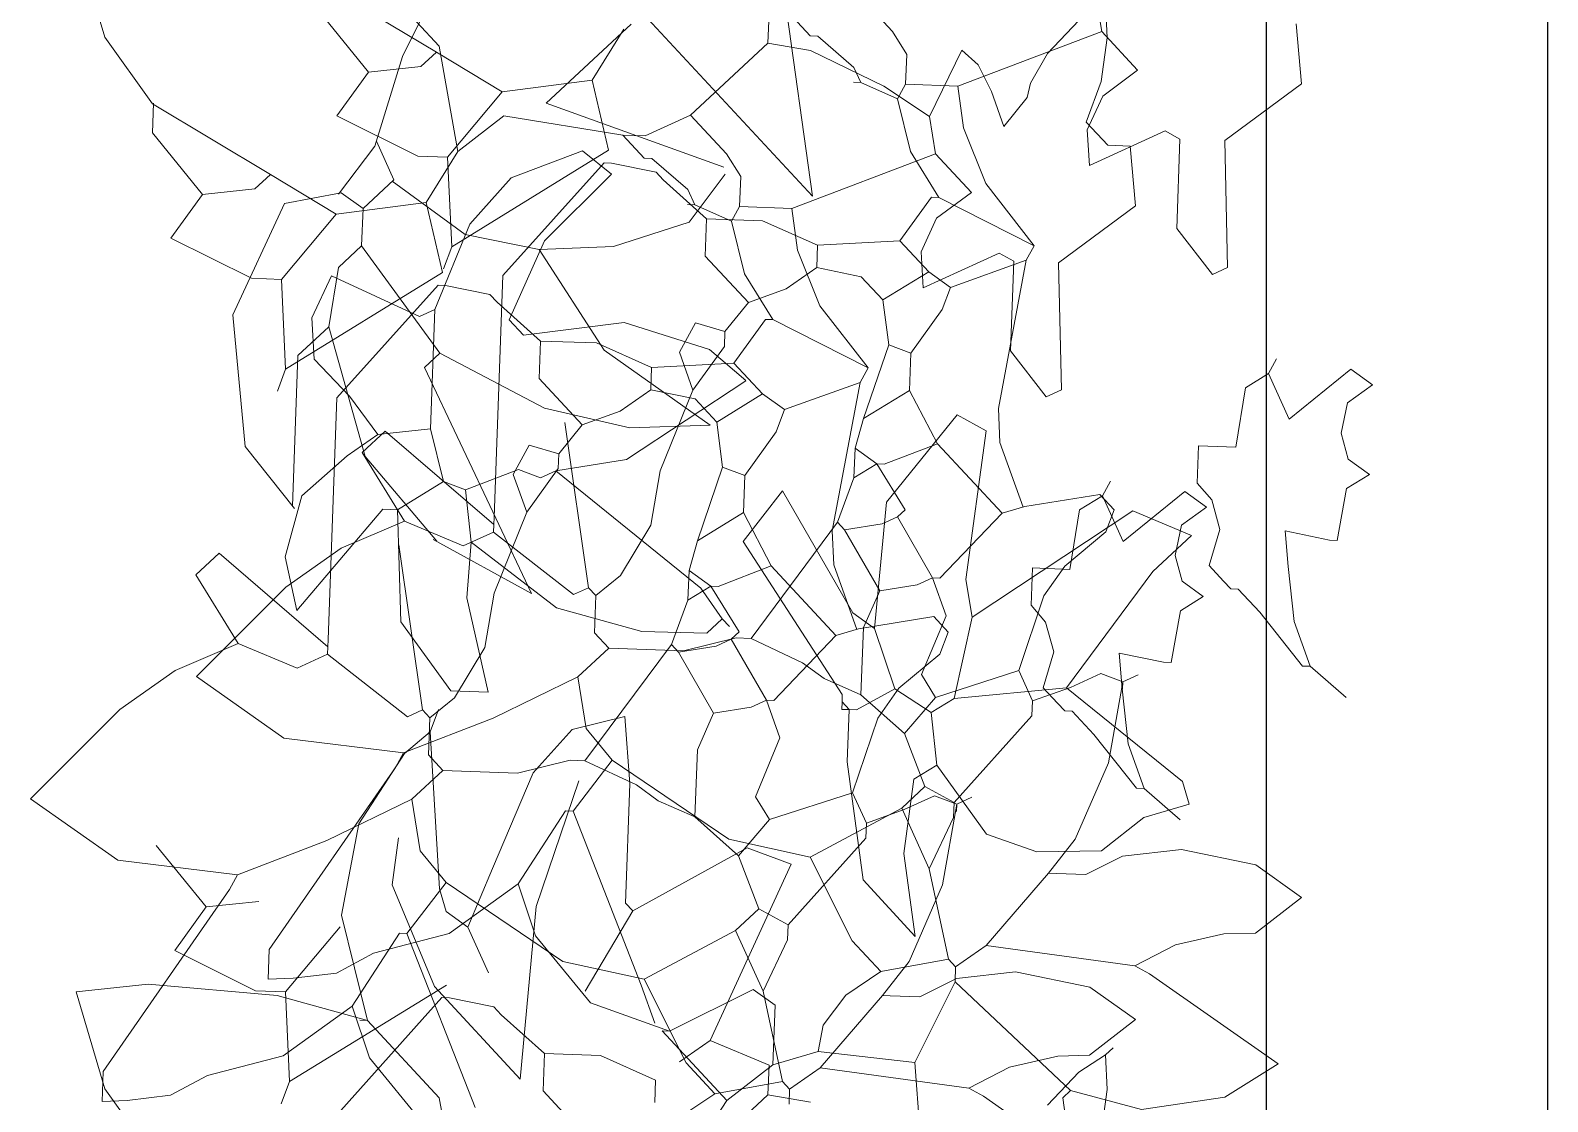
# Model space of a CAD drawing. Header units: millimetres. Extents: x 2667 to 2848, y -1 to 1765.
# Drawn here: x 2814.462 to 2815.001, y 1721.789 to 1722.17 of the extents above; entities that cross this region are included whole.
import ezdxf

# ---------------------------------------------------------------- set-up
doc = ezdxf.new("R2010")
doc.units = ezdxf.units.MM
doc.layers.add('PROIEZIONI', color=145, linetype='Continuous')
doc.layers.add('VERDE_giardino', color=74, linetype='Continuous', lineweight=9)

msp = doc.modelspace()

# ---------------------------------------------------------------- linework, layer by layer
at = {"layer": 'PROIEZIONI'}
for p, q in [((2814.90139, 1736.7425), (2814.90139, 1719.00637)), ((2815.00139, 1736.7425), (2815.00139, 1719.00637))]:
    msp.add_line(p, q, dxfattribs=at)
at = {"layer": 'VERDE_giardino'}
for p, q in [((2814.48862, 1722.16755), (2814.47839, 1722.20204)), ((2814.58196, 1722.19177), (2814.60749, 1722.16431)), ((2814.74014, 1722.111), (2814.72933, 1722.18873)), ((2814.60646, 1722.16218), (2814.56464, 1722.18723)), ((2814.75583, 1722.18327), (2814.76861, 1722.16954)), ((2814.84074, 1722.18284), (2814.84291, 1722.16949)), ((2814.58232, 1722.1551), (2814.56454, 1722.17698)), ((2814.67849, 1722.17732), (2814.74014, 1722.111)), ((2814.84479, 1722.16724), (2814.84423, 1722.17957)), ((2814.60144, 1722.17481), (2814.59442, 1722.1606)), ((2814.64543, 1722.14402), (2814.67565, 1722.17211)), ((2814.72468, 1722.17596), (2814.7243, 1722.16536)), ((2814.73169, 1722.17619), (2814.73935, 1722.16795)), ((2814.83481, 1722.17346), (2814.82365, 1722.16168)), ((2814.91201, 1722.17228), (2814.91388, 1722.15098)), ((2814.50563, 1722.14378), (2814.48862, 1722.16755)), ((2814.6731, 1722.17037), (2814.66183, 1722.1522)), ((2814.73935, 1722.16795), (2814.74201, 1722.16785)), ((2814.74201, 1722.16785), (2814.75487, 1722.15677)), ((2814.76861, 1722.16954), (2814.77362, 1722.1614)), ((2814.79178, 1722.15012), (2814.84291, 1722.16949)), ((2814.8427, 1722.15172), (2814.84479, 1722.16724)), ((2814.84291, 1722.16949), (2814.85568, 1722.15575)), ((2814.60097, 1722.15707), (2814.60646, 1722.16218)), ((2814.60646, 1722.16218), (2814.62983, 1722.14806)), ((2814.60749, 1722.16431), (2814.61409, 1722.12691)), ((2814.69682, 1722.13982), (2814.7243, 1722.16536)), ((2814.73944, 1722.1628), (2814.7243, 1722.16536)), ((2814.76553, 1722.15015), (2814.73944, 1722.1628)), ((2814.77362, 1722.1614), (2814.77323, 1722.15079)), ((2814.78173, 1722.13938), (2814.7932, 1722.16285)), ((2814.799, 1722.1577), (2814.7932, 1722.16285)), ((2814.82365, 1722.16168), (2814.81765, 1722.15117)), ((2814.58232, 1722.1551), (2814.60097, 1722.15707)), ((2814.59442, 1722.1606), (2814.58458, 1722.12878)), ((2814.75487, 1722.15677), (2814.75733, 1722.15137)), ((2814.80376, 1722.14827), (2814.799, 1722.1577)), ((2814.85568, 1722.15575), (2814.84326, 1722.14661)), ((2814.58232, 1722.1551), (2814.57113, 1722.13958)), ((2814.62983, 1722.14806), (2814.66183, 1722.1522)), ((2814.66183, 1722.1522), (2814.66765, 1722.1273)), ((2814.75468, 1722.15147), (2814.75733, 1722.15137)), ((2814.75733, 1722.15137), (2814.77038, 1722.1456)), ((2814.78173, 1722.13938), (2814.76553, 1722.15015)), ((2814.77038, 1722.1456), (2814.77323, 1722.15079)), ((2814.77323, 1722.15079), (2814.79178, 1722.15012)), ((2814.79382, 1722.13525), (2814.79178, 1722.15012)), ((2814.81765, 1722.15117), (2814.81647, 1722.14608)), ((2814.83738, 1722.13736), (2814.8427, 1722.15172)), ((2814.91388, 1722.15098), (2814.88661, 1722.13074)), ((2814.61041, 1722.12488), (2814.62983, 1722.14806)), ((2814.77038, 1722.1456), (2814.77501, 1722.12685)), ((2814.80813, 1722.13576), (2814.80376, 1722.14827)), ((2814.81647, 1722.14608), (2814.80813, 1722.13576)), ((2814.84326, 1722.14661), (2814.83771, 1722.13463)), ((2814.50553, 1722.13353), (2814.50591, 1722.14412)), ((2814.54745, 1722.11873), (2814.50563, 1722.14378)), ((2814.57113, 1722.13958), (2814.59981, 1722.12527)), ((2814.61409, 1722.12691), (2814.63047, 1722.13958)), ((2814.67268, 1722.13274), (2814.63047, 1722.13958)), ((2814.70859, 1722.12136), (2814.64543, 1722.14402)), ((2814.68063, 1722.13245), (2814.69682, 1722.13982)), ((2814.69682, 1722.13982), (2814.70959, 1722.12609)), ((2814.78173, 1722.13938), (2814.78389, 1722.12603)), ((2814.80178, 1722.11547), (2814.79382, 1722.13525)), ((2814.84505, 1722.12911), (2814.83738, 1722.13736)), ((2814.83771, 1722.13463), (2814.83852, 1722.12188)), ((2814.83852, 1722.12188), (2814.8655, 1722.13417)), ((2814.8655, 1722.13417), (2814.87071, 1722.13132)), ((2814.52331, 1722.11164), (2814.50553, 1722.13353)), ((2814.58458, 1722.12878), (2814.5717, 1722.11171)), ((2814.58512, 1722.13052), (2814.59136, 1722.1168)), ((2814.67268, 1722.13274), (2814.68034, 1722.1245)), ((2814.67268, 1722.13274), (2814.68063, 1722.13245)), ((2814.853, 1722.12883), (2814.84505, 1722.12911)), ((2814.853, 1722.12883), (2814.85487, 1722.10752)), ((2814.87071, 1722.13132), (2814.86955, 1722.09952)), ((2814.88661, 1722.13074), (2814.88762, 1722.0856)), ((2814.59981, 1722.12527), (2814.61041, 1722.12488)), ((2814.61409, 1722.12691), (2814.60282, 1722.10875)), ((2814.61041, 1722.12488), (2814.6119, 1722.09298)), ((2814.6119, 1722.09298), (2814.66765, 1722.1273)), ((2814.65837, 1722.12715), (2814.63298, 1722.11755)), ((2814.66868, 1722.11881), (2814.65837, 1722.12715)), ((2814.68034, 1722.1245), (2814.683, 1722.1244)), ((2814.683, 1722.1244), (2814.69586, 1722.11332)), ((2814.70959, 1722.12609), (2814.71461, 1722.11795)), ((2814.73277, 1722.10666), (2814.78389, 1722.12603)), ((2814.77501, 1722.12685), (2814.78503, 1722.11056)), ((2814.78389, 1722.12603), (2814.79667, 1722.1123)), ((2814.54195, 1722.11362), (2814.54745, 1722.11873)), ((2814.54745, 1722.11873), (2814.57082, 1722.1046)), ((2814.66606, 1722.12285), (2814.6301, 1722.08277)), ((2814.64493, 1722.09518), (2814.66868, 1722.11881)), ((2814.66872, 1722.12276), (2814.66606, 1722.12285)), ((2814.66872, 1722.12276), (2814.68452, 1722.11953)), ((2814.68452, 1722.11953), (2814.68707, 1722.11679)), ((2814.69625, 1722.10181), (2814.70909, 1722.11884)), ((2814.71461, 1722.11795), (2814.71422, 1722.10734)), ((2814.52331, 1722.11164), (2814.54195, 1722.11362)), ((2814.59136, 1722.1168), (2814.58038, 1722.10658)), ((2814.61663, 1722.09739), (2814.59077, 1722.11637)), ((2814.63298, 1722.11755), (2814.61833, 1722.10103)), ((2814.68707, 1722.11679), (2814.70249, 1722.10295)), ((2814.69586, 1722.11332), (2814.69832, 1722.10792)), ((2814.79667, 1722.1123), (2814.78424, 1722.10316)), ((2814.81891, 1722.0934), (2814.80178, 1722.11547)), ((2814.52331, 1722.11164), (2814.51212, 1722.09613)), ((2814.55244, 1722.10845), (2814.53411, 1722.06883)), ((2814.55244, 1722.10845), (2814.57262, 1722.11217)), ((2814.57082, 1722.1046), (2814.60282, 1722.10875)), ((2814.57262, 1722.11217), (2814.58038, 1722.10658)), ((2814.60282, 1722.10875), (2814.60864, 1722.08385)), ((2814.69566, 1722.10802), (2814.69832, 1722.10792)), ((2814.69832, 1722.10792), (2814.71137, 1722.10214)), ((2814.71137, 1722.10214), (2814.71422, 1722.10734)), ((2814.71422, 1722.10734), (2814.73277, 1722.10666)), ((2814.7712, 1722.09514), (2814.78238, 1722.11065)), ((2814.78238, 1722.11065), (2814.78503, 1722.11056)), ((2814.78503, 1722.11056), (2814.81891, 1722.0934)), ((2814.85487, 1722.10752), (2814.8276, 1722.08729)), ((2814.55139, 1722.08143), (2814.57082, 1722.1046)), ((2814.5799, 1722.09334), (2814.58038, 1722.10658)), ((2814.66945, 1722.09306), (2814.69625, 1722.10181)), ((2814.70249, 1722.10295), (2814.70201, 1722.0897)), ((2814.70249, 1722.10295), (2814.7224, 1722.10227)), ((2814.71137, 1722.10214), (2814.716, 1722.08339)), ((2814.7224, 1722.10227), (2814.74195, 1722.09355)), ((2814.73481, 1722.0918), (2814.73277, 1722.10666)), ((2814.78424, 1722.10316), (2814.7787, 1722.09117)), ((2814.51212, 1722.09613), (2814.5408, 1722.08181)), ((2814.61833, 1722.10103), (2814.60588, 1722.07067)), ((2814.64293, 1722.09208), (2814.61663, 1722.09739)), ((2814.86955, 1722.09952), (2814.88222, 1722.08313)), ((2814.57166, 1722.08568), (2814.5799, 1722.09334)), ((2814.5799, 1722.09334), (2814.6077, 1722.05517)), ((2814.6119, 1722.09298), (2814.60896, 1722.08513)), ((2814.63229, 1722.06706), (2814.64493, 1722.09518)), ((2814.64293, 1722.09208), (2814.66945, 1722.09306)), ((2814.66607, 1722.05624), (2814.64293, 1722.09208)), ((2814.74277, 1722.07201), (2814.73481, 1722.0918)), ((2814.74166, 1722.0856), (2814.74195, 1722.09355)), ((2814.74195, 1722.09355), (2814.7712, 1722.09514)), ((2814.7712, 1722.09514), (2814.78142, 1722.08416)), ((2814.7787, 1722.09117), (2814.77951, 1722.07843)), ((2814.77951, 1722.07843), (2814.80649, 1722.09071)), ((2814.80649, 1722.09071), (2814.8117, 1722.08787)), ((2814.81606, 1722.0882), (2814.81891, 1722.0934)), ((2814.56824, 1722.06457), (2814.57166, 1722.08568)), ((2814.70201, 1722.0897), (2814.71733, 1722.07322)), ((2814.73078, 1722.07804), (2814.74166, 1722.0856)), ((2814.74166, 1722.0856), (2814.75747, 1722.08238)), ((2814.78917, 1722.07856), (2814.81606, 1722.0882)), ((2814.81606, 1722.0882), (2814.80618, 1722.03549)), ((2814.8117, 1722.08787), (2814.81054, 1722.05606)), ((2814.8276, 1722.08729), (2814.8286, 1722.04214)), ((2814.88222, 1722.08313), (2814.88762, 1722.0856)), ((2814.5408, 1722.08181), (2814.55139, 1722.08143)), ((2814.55139, 1722.08143), (2814.55289, 1722.04953)), ((2814.55289, 1722.04953), (2814.60864, 1722.08385)), ((2814.56917, 1722.08263), (2814.56223, 1722.06773)), ((2814.56917, 1722.08263), (2814.60049, 1722.06822)), ((2814.6301, 1722.08277), (2814.62697, 1721.9969)), ((2814.716, 1722.08339), (2814.72602, 1722.0671)), ((2814.75747, 1722.08238), (2814.76513, 1722.07414)), ((2814.76513, 1722.07414), (2814.78142, 1722.08416)), ((2814.78142, 1722.08416), (2814.78917, 1722.07856)), ((2814.60705, 1722.0794), (2814.57109, 1722.03931)), ((2814.6097, 1722.0793), (2814.60705, 1722.0794)), ((2814.6097, 1722.0793), (2814.62551, 1722.07608)), ((2814.62551, 1722.07608), (2814.62806, 1722.07333)), ((2814.71733, 1722.07322), (2814.73078, 1722.07804)), ((2814.78624, 1722.07071), (2814.78917, 1722.07856)), ((2814.60049, 1722.06822), (2814.60588, 1722.07067)), ((2814.60434, 1722.02827), (2814.60588, 1722.07067)), ((2814.62806, 1722.07333), (2814.64348, 1722.0595)), ((2814.70899, 1722.06291), (2814.71733, 1722.07322)), ((2814.7599, 1722.04995), (2814.74277, 1722.07201)), ((2814.76513, 1722.07414), (2814.7672, 1722.05814)), ((2814.77505, 1722.05519), (2814.78624, 1722.07071)), ((2814.53411, 1722.06883), (2814.53852, 1722.022)), ((2814.55724, 1722.05436), (2814.56824, 1722.06457)), ((2814.56223, 1722.06773), (2814.56297, 1722.05308)), ((2814.58117, 1722.0185), (2814.56824, 1722.06457)), ((2814.63229, 1722.06706), (2814.6374, 1722.06156)), ((2814.67324, 1722.06612), (2814.6374, 1722.06156)), ((2814.70356, 1722.0565), (2814.67324, 1722.06612)), ((2814.6928, 1722.05554), (2814.69849, 1722.06594)), ((2814.69849, 1722.06594), (2814.70899, 1722.06291)), ((2814.71219, 1722.05168), (2814.72337, 1722.0672)), ((2814.72337, 1722.0672), (2814.72602, 1722.0671)), ((2814.72602, 1722.0671), (2814.7599, 1722.04995)), ((2814.64348, 1722.0595), (2814.643, 1722.04624)), ((2814.64348, 1722.0595), (2814.66339, 1722.05882)), ((2814.66339, 1722.05882), (2814.68294, 1722.0501)), ((2814.7088, 1722.05761), (2814.70899, 1722.06291)), ((2814.55529, 1722.00084), (2814.55724, 1722.05436)), ((2814.56297, 1722.05308), (2814.57558, 1722.03993)), ((2814.6077, 1722.05517), (2814.6022, 1722.05006)), ((2814.6077, 1722.05517), (2814.64494, 1722.03562)), ((2814.7038, 1722.02959), (2814.66607, 1722.05624)), ((2814.69762, 1722.04209), (2814.6928, 1722.05554)), ((2814.69762, 1722.04209), (2814.7088, 1722.05761)), ((2814.71642, 1722.04542), (2814.70356, 1722.0565)), ((2814.75828, 1722.03192), (2814.7672, 1722.05814)), ((2814.7672, 1722.05814), (2814.77505, 1722.05519)), ((2814.77457, 1722.04195), (2814.77505, 1722.05519)), ((2814.81054, 1722.05606), (2814.82321, 1722.03968)), ((2814.90501, 1722.05312), (2814.90217, 1722.04791)), ((2814.55289, 1722.04953), (2814.54995, 1722.04167)), ((2814.6022, 1722.05006), (2814.64031, 1721.96977)), ((2814.68265, 1722.04215), (2814.68294, 1722.0501)), ((2814.68294, 1722.0501), (2814.71219, 1722.05168)), ((2814.71219, 1722.05168), (2814.72241, 1722.0407)), ((2814.75705, 1722.04475), (2814.7599, 1722.04995)), ((2814.89402, 1722.0429), (2814.90217, 1722.04791)), ((2814.90217, 1722.04791), (2814.90954, 1722.03172)), ((2814.90954, 1722.03172), (2814.93142, 1722.0495)), ((2814.93142, 1722.0495), (2814.93917, 1722.04391)), ((2814.643, 1722.04624), (2814.65832, 1722.02976)), ((2814.67176, 1722.03458), (2814.68265, 1722.04215)), ((2814.67401, 1722.01735), (2814.71642, 1722.04541)), ((2814.68265, 1722.04215), (2814.69846, 1722.03892)), ((2814.73016, 1722.03511), (2814.75705, 1722.04475)), ((2814.75705, 1722.04475), (2814.74717, 1721.99203)), ((2814.8906, 1722.0218), (2814.89402, 1722.0429)), ((2814.93027, 1722.03752), (2814.93917, 1722.04391)), ((2814.57109, 1722.03931), (2814.56796, 1721.95344)), ((2814.57558, 1722.03993), (2814.58569, 1722.0263)), ((2814.68595, 1722.01333), (2814.69762, 1722.04209)), ((2814.69846, 1722.03892), (2814.70612, 1722.03068)), ((2814.70612, 1722.03068), (2814.72241, 1722.0407)), ((2814.72241, 1722.0407), (2814.73016, 1722.03511)), ((2814.75828, 1722.03192), (2814.77457, 1722.04195)), ((2814.77457, 1722.04195), (2814.7845, 1722.023)), ((2814.82321, 1722.03968), (2814.8286, 1722.04214)), ((2814.92798, 1722.02672), (2814.93027, 1722.03752)), ((2814.64494, 1722.03562), (2814.67525, 1722.02868)), ((2814.65832, 1722.02976), (2814.67176, 1722.03458)), ((2814.72723, 1722.02725), (2814.73016, 1722.03511)), ((2814.75525, 1722.02142), (2814.75828, 1722.03192)), ((2814.76647, 1722.00227), (2814.79148, 1722.03321)), ((2814.79148, 1722.03321), (2814.80189, 1722.02753)), ((2814.80618, 1722.03549), (2814.80675, 1722.02343)), ((2814.58569, 1722.0263), (2814.5748, 1722.01874)), ((2814.58004, 1722.01984), (2814.58828, 1722.0275)), ((2814.58569, 1722.0263), (2814.60434, 1722.02827)), ((2814.58828, 1722.0275), (2814.62688, 1721.99425)), ((2814.60434, 1722.02827), (2814.60897, 1722.00953)), ((2814.64998, 1722.01946), (2814.65832, 1722.02976)), ((2814.66056, 1721.97179), (2814.65208, 1722.03049)), ((2814.67525, 1722.02868), (2814.7038, 1722.02959)), ((2814.70612, 1722.03068), (2814.70819, 1722.01468)), ((2814.71604, 1722.01174), (2814.72723, 1722.02725)), ((2814.80189, 1722.02753), (2814.79466, 1721.97471)), ((2814.93049, 1722.01756), (2814.92798, 1722.02672)), ((2814.53852, 1722.022), (2814.55605, 1721.99997)), ((2814.63379, 1722.01208), (2814.63948, 1722.02249)), ((2814.63948, 1722.02249), (2814.64998, 1722.01946)), ((2814.75486, 1722.01082), (2814.75525, 1722.02142)), ((2814.75525, 1722.02142), (2814.763, 1722.01583)), ((2814.76565, 1722.01573), (2814.7845, 1722.023)), ((2814.7845, 1722.023), (2814.80748, 1721.99828)), ((2814.80675, 1722.02343), (2814.81494, 1722.00047)), ((2814.87686, 1722.00903), (2814.87735, 1722.02228)), ((2814.87735, 1722.02228), (2814.8906, 1722.0218)), ((2814.5748, 1722.01874), (2814.55865, 1722.00449)), ((2814.59508, 1721.99541), (2814.58004, 1722.01984)), ((2814.60656, 1721.9884), (2814.58117, 1722.0185)), ((2814.64891, 1722.01338), (2814.67401, 1722.01735)), ((2814.64979, 1722.01415), (2814.64998, 1722.01946)), ((2814.75486, 1722.01082), (2814.763, 1722.01583)), ((2814.763, 1722.01583), (2814.77302, 1721.99954)), ((2814.763, 1722.01583), (2814.76565, 1722.01573)), ((2814.93802, 1722.01211), (2814.93049, 1722.01756)), ((2814.61682, 1722.00658), (2814.63566, 1722.01386)), ((2814.63861, 1721.99864), (2814.63379, 1722.01208)), ((2814.63566, 1722.01386), (2814.64351, 1722.01092)), ((2814.63861, 1721.99864), (2814.64979, 1722.01415)), ((2814.64351, 1722.01092), (2814.64891, 1722.01338)), ((2814.64891, 1722.01338), (2814.70047, 1721.97169)), ((2814.68595, 1722.01333), (2814.68271, 1721.99404)), ((2814.69927, 1721.98847), (2814.70819, 1722.01468)), ((2814.70819, 1722.01468), (2814.71604, 1722.01174)), ((2814.71556, 1721.99849), (2814.71604, 1722.01174)), ((2814.74898, 1721.99511), (2814.75486, 1722.01082)), ((2814.92987, 1722.0071), (2814.93802, 1722.01211)), ((2814.55865, 1722.00449), (2814.55275, 1721.98277)), ((2814.59268, 1721.9995), (2814.60897, 1722.00953)), ((2814.60897, 1722.00953), (2814.61682, 1722.00658)), ((2814.61682, 1722.00658), (2814.61879, 1721.98794)), ((2814.71554, 1721.98821), (2814.72946, 1722.00628)), ((2814.72946, 1722.00628), (2814.75443, 1721.96291)), ((2814.81553, 1722.00065), (2814.84222, 1722.00498)), ((2814.83501, 1721.99944), (2814.84315, 1722.00446)), ((2814.84222, 1722.00498), (2814.84733, 1721.99949)), ((2814.846, 1722.00966), (2814.84315, 1722.00446)), ((2814.84315, 1722.00446), (2814.85053, 1721.98826)), ((2814.85053, 1721.98826), (2814.87241, 1722.00604)), ((2814.87241, 1722.00604), (2814.88016, 1722.00046)), ((2814.882, 1722.00301), (2814.87686, 1722.00903)), ((2814.92655, 1721.98864), (2814.92987, 1722.0071)), ((2814.55688, 1721.96366), (2814.58737, 1721.9997)), ((2814.58737, 1721.9997), (2814.59268, 1721.9995)), ((2814.59268, 1721.9995), (2814.59388, 1721.95965)), ((2814.76218, 1721.95732), (2814.76647, 1722.00227)), ((2814.77302, 1721.99954), (2814.77028, 1721.99699)), ((2814.79683, 1721.96136), (2814.85393, 1721.99909)), ((2814.80748, 1721.99828), (2814.81553, 1722.00065)), ((2814.83159, 1721.97834), (2814.83501, 1721.99944)), ((2814.84733, 1721.99949), (2814.84439, 1721.99164)), ((2814.85393, 1721.99909), (2814.87484, 1721.99036)), ((2814.87126, 1721.99406), (2814.88016, 1722.00046)), ((2814.88494, 1721.99247), (2814.882, 1722.00301)), ((2814.57262, 1721.98587), (2814.59508, 1721.99541)), ((2814.59508, 1721.99541), (2814.61599, 1721.98669)), ((2814.62678, 1721.9916), (2814.62688, 1721.99425)), ((2814.62688, 1721.99425), (2814.62697, 1721.9969)), ((2814.62694, 1721.96988), (2814.63861, 1721.99864)), ((2814.68271, 1721.99404), (2814.67185, 1721.97616)), ((2814.69927, 1721.98847), (2814.71556, 1721.99849)), ((2814.71556, 1721.99849), (2814.72549, 1721.97955)), ((2814.71829, 1721.95377), (2814.74898, 1721.99511)), ((2814.74898, 1721.99511), (2814.75154, 1721.99236)), ((2814.75154, 1721.99236), (2814.76488, 1721.99453)), ((2814.76488, 1721.99453), (2814.77028, 1721.99699)), ((2814.77028, 1721.99699), (2814.78276, 1721.9753)), ((2814.78541, 1721.9752), (2814.80748, 1721.99828)), ((2814.86897, 1721.98326), (2814.87126, 1721.99406)), ((2814.60529, 1721.98892), (2814.64031, 1721.96977)), ((2814.61599, 1721.98669), (2814.62678, 1721.9916)), ((2814.62678, 1721.9916), (2814.65516, 1721.96934)), ((2814.69624, 1721.97796), (2814.69927, 1721.98847)), ((2814.74717, 1721.99203), (2814.74774, 1721.97998)), ((2814.75154, 1721.99236), (2814.76401, 1721.97068)), ((2814.84439, 1721.99164), (2814.82985, 1721.97952)), ((2814.86111, 1721.9776), (2814.87484, 1721.99036)), ((2814.88111, 1721.97968), (2814.88494, 1721.99247)), ((2814.90809, 1721.99197), (2814.92389, 1721.98874)), ((2814.90915, 1721.97935), (2814.90809, 1721.99197)), ((2814.92389, 1721.98874), (2814.92655, 1721.98864)), ((2814.52103, 1721.97639), (2814.52927, 1721.98405)), ((2814.52927, 1721.98405), (2814.56787, 1721.9508)), ((2814.55297, 1721.97196), (2814.57262, 1721.98587)), ((2814.60154, 1721.92834), (2814.59307, 1721.98703)), ((2814.61879, 1721.98794), (2814.61733, 1721.96823)), ((2814.61879, 1721.98794), (2814.64911, 1721.96464)), ((2814.71554, 1721.98821), (2814.75071, 1721.93386)), ((2814.87148, 1721.97411), (2814.86897, 1721.98326)), ((2814.55275, 1721.98277), (2814.55688, 1721.96366)), ((2814.69585, 1721.96737), (2814.69624, 1721.97796)), ((2814.69624, 1721.97796), (2814.70399, 1721.97237)), ((2814.70664, 1721.97227), (2814.72549, 1721.97955)), ((2814.72549, 1721.97955), (2814.74847, 1721.95483)), ((2814.74774, 1721.97998), (2814.75593, 1721.95701)), ((2814.81785, 1721.96557), (2814.81834, 1721.97883)), ((2814.81834, 1721.97883), (2814.83159, 1721.97834)), ((2814.82985, 1721.97952), (2814.82234, 1721.96892)), ((2814.83041, 1721.93625), (2814.86111, 1721.9776)), ((2814.88622, 1721.97419), (2814.88111, 1721.97968)), ((2814.91129, 1721.95978), (2814.90915, 1721.97935)), ((2814.53606, 1721.95196), (2814.52103, 1721.97639)), ((2814.67185, 1721.97616), (2814.66311, 1721.96905)), ((2814.69585, 1721.96737), (2814.70399, 1721.97237)), ((2814.70399, 1721.97237), (2814.71401, 1721.95608)), ((2814.70399, 1721.97237), (2814.70664, 1721.97227)), ((2814.76401, 1721.97068), (2814.77736, 1721.97285)), ((2814.77736, 1721.97285), (2814.78276, 1721.9753)), ((2814.78276, 1721.9753), (2814.78757, 1721.96186)), ((2814.78276, 1721.9753), (2814.78541, 1721.9752)), ((2814.79466, 1721.97471), (2814.79683, 1721.96136)), ((2814.879, 1721.96865), (2814.87148, 1721.97411)), ((2814.88622, 1721.97419), (2814.88877, 1721.97144)), ((2814.52117, 1721.94022), (2814.55297, 1721.97196)), ((2814.61733, 1721.96823), (2814.62481, 1721.93464)), ((2814.62694, 1721.96988), (2814.6237, 1721.95059)), ((2814.65516, 1721.96934), (2814.66056, 1721.97179)), ((2814.66056, 1721.97179), (2814.66311, 1721.96905)), ((2814.66311, 1721.96905), (2814.66263, 1721.95579)), ((2814.68997, 1721.95166), (2814.69585, 1721.96737)), ((2814.70047, 1721.97169), (2814.70803, 1721.9608)), ((2814.75823, 1721.95762), (2814.76401, 1721.97068)), ((2814.82234, 1721.96892), (2814.8134, 1721.94234)), ((2814.87086, 1721.96364), (2814.879, 1721.96865)), ((2814.88877, 1721.97144), (2814.89141, 1721.97134)), ((2814.89141, 1721.97134), (2814.89908, 1721.9631)), ((2814.64911, 1721.96464), (2814.67944, 1721.95622)), ((2814.75443, 1721.96291), (2814.76218, 1721.95732)), ((2814.75652, 1721.95719), (2814.78321, 1721.96152)), ((2814.78757, 1721.96186), (2814.77885, 1721.94095)), ((2814.78321, 1721.96152), (2814.78832, 1721.95604)), ((2814.79046, 1721.93241), (2814.79683, 1721.96136)), ((2814.82298, 1721.95955), (2814.81785, 1721.96557)), ((2814.86754, 1721.94519), (2814.87086, 1721.96364)), ((2814.89908, 1721.9631), (2814.9143, 1721.94397)), ((2814.59388, 1721.95965), (2814.61156, 1721.93512)), ((2814.67944, 1721.95622), (2814.70254, 1721.95569)), ((2814.70254, 1721.95569), (2814.70803, 1721.9608)), ((2814.70803, 1721.9608), (2814.71059, 1721.95806)), ((2814.71401, 1721.95608), (2814.71127, 1721.95353)), ((2814.74847, 1721.95483), (2814.75652, 1721.95719)), ((2814.75736, 1721.93377), (2814.75823, 1721.95762)), ((2814.76218, 1721.95732), (2814.76936, 1721.93583)), ((2814.78832, 1721.95604), (2814.78538, 1721.94818)), ((2814.82593, 1721.94902), (2814.82298, 1721.95955)), ((2814.91696, 1721.94388), (2814.91129, 1721.95978)), ((2814.51361, 1721.94241), (2814.53606, 1721.95196)), ((2814.53606, 1721.95196), (2814.55698, 1721.94323)), ((2814.56777, 1721.94815), (2814.56787, 1721.9508)), ((2814.56787, 1721.9508), (2814.56796, 1721.95344)), ((2814.6237, 1721.95059), (2814.61284, 1721.93271)), ((2814.65927, 1721.91031), (2814.68997, 1721.95166)), ((2814.66263, 1721.95579), (2814.66773, 1721.95031)), ((2814.68997, 1721.95166), (2814.69253, 1721.94891)), ((2814.69253, 1721.94891), (2814.70587, 1721.95108)), ((2814.69424, 1721.94934), (2814.71298, 1721.95396)), ((2814.70587, 1721.95108), (2814.71127, 1721.95353)), ((2814.71127, 1721.95353), (2814.72375, 1721.93185)), ((2814.71298, 1721.95396), (2814.71829, 1721.95377)), ((2814.71829, 1721.95377), (2814.73655, 1721.94514)), ((2814.7264, 1721.93175), (2814.74847, 1721.95483)), ((2814.55698, 1721.94323), (2814.56777, 1721.94815)), ((2814.56777, 1721.94815), (2814.59615, 1721.92588)), ((2814.65675, 1721.94009), (2814.66773, 1721.95031)), ((2814.66773, 1721.95031), (2814.69424, 1721.94934)), ((2814.69253, 1721.94891), (2814.705, 1721.92723)), ((2814.73655, 1721.94514), (2814.7443, 1721.93955)), ((2814.78538, 1721.94818), (2814.77084, 1721.93607)), ((2814.82209, 1721.93622), (2814.82593, 1721.94902)), ((2814.84908, 1721.94851), (2814.86488, 1721.94528)), ((2814.85014, 1721.9359), (2814.84908, 1721.94851)), ((2814.86488, 1721.94528), (2814.86754, 1721.94519)), ((2814.49396, 1721.92851), (2814.51361, 1721.94241)), ((2814.55229, 1721.91837), (2814.52117, 1721.94022)), ((2814.65675, 1721.94009), (2814.62659, 1721.92541)), ((2814.65965, 1721.92177), (2814.65675, 1721.94009)), ((2814.77885, 1721.94095), (2814.78386, 1721.9328)), ((2814.78386, 1721.9328), (2814.8134, 1721.94234)), ((2814.8134, 1721.94234), (2814.81831, 1721.93155)), ((2814.83176, 1721.93637), (2814.84255, 1721.94128)), ((2814.84255, 1721.94128), (2814.85041, 1721.93834)), ((2814.85041, 1721.93834), (2814.85581, 1721.94079)), ((2814.9143, 1721.94397), (2814.91696, 1721.94388)), ((2814.91696, 1721.94388), (2814.92982, 1721.9328)), ((2814.61156, 1721.93512), (2814.62481, 1721.93464)), ((2814.7443, 1721.93955), (2814.75736, 1721.93377)), ((2814.75582, 1721.92836), (2814.76936, 1721.93583)), ((2814.77084, 1721.93607), (2814.76333, 1721.92546)), ((2814.76936, 1721.93583), (2814.78232, 1721.92739)), ((2814.79046, 1721.93241), (2814.83041, 1721.93625)), ((2814.81831, 1721.93155), (2814.83176, 1721.93637)), ((2814.8272, 1721.93073), (2814.82209, 1721.93622)), ((2814.83041, 1721.93625), (2814.87166, 1721.90291)), ((2814.84535, 1721.9096), (2814.85041, 1721.93834)), ((2814.85228, 1721.91633), (2814.85014, 1721.9359)), ((2814.85031, 1721.93569), (2814.85041, 1721.93834)), ((2814.61284, 1721.93271), (2814.6041, 1721.92559)), ((2814.705, 1721.92723), (2814.71835, 1721.92939)), ((2814.71835, 1721.92939), (2814.72375, 1721.93185)), ((2814.72375, 1721.93185), (2814.72856, 1721.91841)), ((2814.72375, 1721.93185), (2814.7264, 1721.93175)), ((2814.75051, 1721.92855), (2814.75061, 1721.9312)), ((2814.75061, 1721.9312), (2814.75071, 1721.93386)), ((2814.75061, 1721.9312), (2814.75317, 1721.92846)), ((2814.75736, 1721.93377), (2814.77278, 1721.91994)), ((2814.77278, 1721.91994), (2814.78386, 1721.9328)), ((2814.78232, 1721.92739), (2814.79046, 1721.93241)), ((2814.81812, 1721.92624), (2814.81831, 1721.93155)), ((2814.8272, 1721.93073), (2814.82976, 1721.92798)), ((2814.46216, 1721.89676), (2814.49396, 1721.92851)), ((2814.62659, 1721.92541), (2814.59473, 1721.91316)), ((2814.59615, 1721.92588), (2814.60154, 1721.92834)), ((2814.60154, 1721.92834), (2814.6041, 1721.92559)), ((2814.6041, 1721.92559), (2814.60362, 1721.91234)), ((2814.60427, 1721.92061), (2814.60721, 1721.92846)), ((2814.67347, 1721.92605), (2814.65472, 1721.92143)), ((2814.67525, 1721.9021), (2814.67347, 1721.92605)), ((2814.69922, 1721.91417), (2814.705, 1721.92723)), ((2814.75051, 1721.92855), (2814.75317, 1721.92846)), ((2814.75317, 1721.92846), (2814.75249, 1721.90991)), ((2814.75317, 1721.92846), (2814.75582, 1721.92836)), ((2814.76333, 1721.92546), (2814.75439, 1721.89888)), ((2814.78232, 1721.92739), (2814.7843, 1721.90875)), ((2814.79046, 1721.89541), (2814.81812, 1721.92624)), ((2814.82976, 1721.92798), (2814.8324, 1721.92789)), ((2814.8324, 1721.92789), (2814.84006, 1721.91965)), ((2814.59473, 1721.91316), (2814.55229, 1721.91837)), ((2814.5951, 1721.91291), (2814.60427, 1721.92061)), ((2814.60427, 1721.92061), (2814.60755, 1721.86476)), ((2814.6409, 1721.90601), (2814.65472, 1721.92143)), ((2814.66894, 1721.91046), (2814.65965, 1721.92177)), ((2814.72856, 1721.91841), (2814.71984, 1721.89749)), ((2814.77278, 1721.91994), (2814.78006, 1721.9011)), ((2814.84006, 1721.91965), (2814.85529, 1721.90052)), ((2814.57887, 1721.88791), (2814.5951, 1721.91291)), ((2814.59189, 1721.90795), (2814.59473, 1721.91316)), ((2814.69835, 1721.89031), (2814.69922, 1721.91417)), ((2814.85794, 1721.90042), (2814.85228, 1721.91633)), ((2814.54708, 1721.84325), (2814.59189, 1721.90795)), ((2814.60362, 1721.91234), (2814.60872, 1721.90685)), ((2814.63523, 1721.90589), (2814.65397, 1721.9105)), ((2814.65397, 1721.9105), (2814.65927, 1721.91031)), ((2814.65501, 1721.89238), (2814.66894, 1721.91046)), ((2814.65927, 1721.91031), (2814.67753, 1721.90168)), ((2814.66894, 1721.91046), (2814.71038, 1721.8824)), ((2814.75815, 1721.86797), (2814.75249, 1721.90991)), ((2814.77615, 1721.90374), (2814.7843, 1721.90875)), ((2814.7843, 1721.90875), (2814.80198, 1721.88422)), ((2814.83343, 1721.88238), (2814.84535, 1721.9096)), ((2814.59774, 1721.89663), (2814.60872, 1721.90685)), ((2814.60872, 1721.90685), (2814.63523, 1721.90589)), ((2814.62639, 1721.87204), (2814.6409, 1721.90601)), ((2814.6571, 1721.90321), (2814.64189, 1721.85842)), ((2814.6737, 1721.8597), (2814.67525, 1721.9021)), ((2814.77253, 1721.87733), (2814.77615, 1721.90374)), ((2814.87166, 1721.90291), (2814.87402, 1721.89486)), ((2814.49328, 1721.87491), (2814.46216, 1721.89676)), ((2814.59774, 1721.89663), (2814.56758, 1721.88195)), ((2814.60064, 1721.87831), (2814.59774, 1721.89663)), ((2814.67753, 1721.90168), (2814.68529, 1721.8961)), ((2814.71984, 1721.89749), (2814.72485, 1721.88935)), ((2814.72485, 1721.88935), (2814.75439, 1721.89888)), ((2814.75439, 1721.89888), (2814.7593, 1721.88809)), ((2814.77182, 1721.89344), (2814.78006, 1721.9011)), ((2814.77275, 1721.89291), (2814.78354, 1721.89782)), ((2814.78006, 1721.9011), (2814.79046, 1721.89541)), ((2814.78354, 1721.89782), (2814.79139, 1721.89488)), ((2814.79139, 1721.89488), (2814.79679, 1721.89734)), ((2814.85529, 1721.90052), (2814.85794, 1721.90042)), ((2814.85794, 1721.90042), (2814.8708, 1721.88934)), ((2814.6355, 1721.86656), (2814.65236, 1721.89248)), ((2814.65236, 1721.89248), (2814.65501, 1721.89238)), ((2814.65501, 1721.89238), (2814.67929, 1721.83047)), ((2814.68529, 1721.8961), (2814.69835, 1721.89031)), ((2814.73934, 1721.87605), (2814.77182, 1721.89344)), ((2814.7593, 1721.88809), (2814.77275, 1721.89291)), ((2814.77182, 1721.89344), (2814.78164, 1721.87185)), ((2814.78634, 1721.86614), (2814.79139, 1721.89488)), ((2814.79027, 1721.89011), (2814.79046, 1721.89541)), ((2814.7913, 1721.89224), (2814.79139, 1721.89488)), ((2814.85792, 1721.89014), (2814.87402, 1721.89486)), ((2814.5727, 1721.85542), (2814.57887, 1721.88791)), ((2814.69835, 1721.89031), (2814.71377, 1721.87648)), ((2814.71377, 1721.87648), (2814.72485, 1721.88935)), ((2814.75911, 1721.88279), (2814.7593, 1721.88809)), ((2814.78164, 1721.87185), (2814.79027, 1721.89011)), ((2814.84278, 1721.87829), (2814.85792, 1721.89014)), ((2814.56758, 1721.88195), (2814.53572, 1721.8697)), ((2814.59071, 1721.86622), (2814.59301, 1721.88287)), ((2814.71038, 1721.8824), (2814.73934, 1721.87605)), ((2814.73145, 1721.85195), (2814.75911, 1721.88279)), ((2814.80198, 1721.88422), (2814.81979, 1721.87791)), ((2814.82404, 1721.8703), (2814.83343, 1721.88238)), ((2814.5247, 1721.85833), (2814.50692, 1721.88021)), ((2814.60993, 1721.867), (2814.60064, 1721.87831)), ((2814.67625, 1721.85696), (2814.71688, 1721.87936)), ((2814.71377, 1721.87648), (2814.72105, 1721.85764)), ((2814.73259, 1721.87348), (2814.71688, 1721.87936)), ((2814.73934, 1721.87605), (2814.75418, 1721.84631)), ((2814.77253, 1721.87733), (2814.77656, 1721.8478)), ((2814.81979, 1721.87791), (2814.84278, 1721.87829)), ((2814.85031, 1721.87632), (2814.8373, 1721.86982)), ((2814.87129, 1721.87873), (2814.85031, 1721.87632)), ((2814.89769, 1721.87324), (2814.87129, 1721.87873)), ((2814.53572, 1721.8697), (2814.49328, 1721.87491)), ((2814.53288, 1721.8645), (2814.53572, 1721.8697)), ((2814.61766, 1721.85113), (2814.62639, 1721.87204)), ((2814.70377, 1721.81084), (2814.73259, 1721.87348)), ((2814.78164, 1721.87185), (2814.78843, 1721.83975)), ((2814.80188, 1721.84457), (2814.82404, 1721.8703)), ((2814.82404, 1721.8703), (2814.8267, 1721.8702)), ((2814.8373, 1721.86982), (2814.8267, 1721.8702)), ((2814.91396, 1721.86172), (2814.89769, 1721.87324)), ((2814.48807, 1721.7998), (2814.53288, 1721.8645)), ((2814.60579, 1721.83004), (2814.59071, 1721.86622)), ((2814.596, 1721.84893), (2814.60993, 1721.867)), ((2814.60755, 1721.86476), (2814.60991, 1721.85672)), ((2814.60993, 1721.867), (2814.65136, 1721.83895)), ((2814.61097, 1721.84888), (2814.6355, 1721.86656)), ((2814.64165, 1721.84809), (2814.6355, 1721.86656)), ((2814.77656, 1721.8478), (2814.75815, 1721.86797)), ((2814.77442, 1721.83892), (2814.78634, 1721.86614)), ((2814.5247, 1721.85833), (2814.54335, 1721.8603)), ((2814.67625, 1721.85696), (2814.6737, 1721.8597)), ((2814.91396, 1721.86172), (2814.89758, 1721.84905)), ((2814.5247, 1721.85833), (2814.51352, 1721.84281)), ((2814.5727, 1721.85542), (2814.58196, 1721.81793)), ((2814.60991, 1721.85672), (2814.61766, 1721.85113)), ((2814.64189, 1721.85842), (2814.63626, 1721.79708)), ((2814.67625, 1721.85696), (2814.65929, 1721.82838)), ((2814.71281, 1721.84998), (2814.72105, 1721.85764)), ((2814.72105, 1721.85764), (2814.73145, 1721.85195)), ((2814.55279, 1721.82811), (2814.57222, 1721.85129)), ((2814.57649, 1721.8231), (2814.59335, 1721.84902)), ((2814.58417, 1721.84189), (2814.61097, 1721.84888)), ((2814.59335, 1721.84902), (2814.596, 1721.84893)), ((2814.596, 1721.84893), (2814.62028, 1721.78701)), ((2814.61766, 1721.85113), (2814.62503, 1721.83494)), ((2814.6612, 1721.82422), (2814.64165, 1721.84809)), ((2814.68033, 1721.83259), (2814.71281, 1721.84998)), ((2814.71281, 1721.84998), (2814.72263, 1721.82839)), ((2814.73126, 1721.84666), (2814.73145, 1721.85195)), ((2814.86911, 1721.84481), (2814.88635, 1721.84872)), ((2814.88635, 1721.84872), (2814.89758, 1721.84905)), ((2814.51352, 1721.84281), (2814.54219, 1721.8285)), ((2814.54669, 1721.83264), (2814.54708, 1721.84325)), ((2814.72263, 1721.82839), (2814.73126, 1721.84666)), ((2814.75418, 1721.84631), (2814.76439, 1721.83533)), ((2814.79099, 1721.83701), (2814.80188, 1721.84457)), ((2814.80188, 1721.84457), (2814.85469, 1721.83734)), ((2814.85469, 1721.83734), (2814.86911, 1721.84481)), ((2814.58417, 1721.84189), (2814.57095, 1721.83482)), ((2814.65136, 1721.83895), (2814.68033, 1721.83259)), ((2814.76439, 1721.83533), (2814.78843, 1721.83975)), ((2814.76503, 1721.82685), (2814.77442, 1721.83892)), ((2814.78843, 1721.83975), (2814.79099, 1721.83701)), ((2814.85469, 1721.83734), (2814.85989, 1721.8345)), ((2814.55556, 1721.83295), (2814.54669, 1721.83264)), ((2814.57095, 1721.83482), (2814.55556, 1721.83295)), ((2814.68033, 1721.83259), (2814.69517, 1721.80286)), ((2814.76439, 1721.83533), (2814.75195, 1721.82701)), ((2814.7913, 1721.83287), (2814.77829, 1721.82636)), ((2814.79079, 1721.83171), (2814.79099, 1721.83701)), ((2814.81228, 1721.83528), (2814.7913, 1721.83287)), ((2814.83868, 1721.82978), (2814.81228, 1721.83528)), ((2814.85989, 1721.8345), (2814.90558, 1721.80252)), ((2814.47839, 1721.8282), (2814.50402, 1721.83092)), ((2814.48862, 1721.79371), (2814.47839, 1721.8282)), ((2814.50402, 1721.83092), (2814.54983, 1721.82682)), ((2814.54219, 1721.8285), (2814.55279, 1721.82811)), ((2814.54983, 1721.82682), (2814.58196, 1721.81793)), ((2814.55279, 1721.82811), (2814.55429, 1721.79621)), ((2814.55429, 1721.79621), (2814.61004, 1721.83053)), ((2814.63626, 1721.79708), (2814.60579, 1721.83004)), ((2814.67929, 1721.83047), (2814.68411, 1721.81702)), ((2814.68932, 1721.81418), (2814.71904, 1721.82902)), ((2814.71904, 1721.82902), (2814.7268, 1721.82343)), ((2814.72263, 1721.82839), (2814.72942, 1721.7963)), ((2814.74287, 1721.80112), (2814.76503, 1721.82685)), ((2814.75195, 1721.82701), (2814.7439, 1721.81633)), ((2814.76503, 1721.82685), (2814.76769, 1721.82675)), ((2814.77829, 1721.82636), (2814.76769, 1721.82675)), ((2814.77648, 1721.80304), (2814.79079, 1721.83171)), ((2814.79079, 1721.83171), (2814.83185, 1721.79306)), ((2814.85495, 1721.81827), (2814.83868, 1721.82978)), ((2814.55196, 1721.80542), (2814.57649, 1721.8231)), ((2814.60844, 1721.82608), (2814.57249, 1721.78599)), ((2814.58264, 1721.80463), (2814.57649, 1721.8231)), ((2814.6111, 1721.82599), (2814.60844, 1721.82608)), ((2814.6111, 1721.82599), (2814.6269, 1721.82276)), ((2814.6269, 1721.82276), (2814.62946, 1721.82001)), ((2814.68932, 1721.81418), (2814.6612, 1721.82422)), ((2814.7268, 1721.82343), (2814.72603, 1721.80222)), ((2814.58196, 1721.81793), (2814.5793, 1721.81802)), ((2814.58196, 1721.81793), (2814.60749, 1721.79046)), ((2814.62946, 1721.82001), (2814.64487, 1721.80618)), ((2814.7439, 1721.81633), (2814.74212, 1721.80694)), ((2814.85495, 1721.81827), (2814.83857, 1721.80559)), ((2814.68666, 1721.81428), (2814.70964, 1721.78955)), ((2814.68666, 1721.81428), (2814.68932, 1721.81418)), ((2814.70377, 1721.81084), (2814.69288, 1721.80327)), ((2814.70377, 1721.81084), (2814.72468, 1721.80211)), ((2814.52516, 1721.79844), (2814.55196, 1721.80542)), ((2814.64487, 1721.80618), (2814.64439, 1721.79293)), ((2814.64487, 1721.80618), (2814.66479, 1721.8055)), ((2814.66479, 1721.8055), (2814.68434, 1721.79678)), ((2814.72603, 1721.80222), (2814.74212, 1721.80694)), ((2814.74212, 1721.80694), (2814.77648, 1721.80304)), ((2814.8101, 1721.80135), (2814.82734, 1721.80526)), ((2814.82734, 1721.80526), (2814.83857, 1721.80559)), ((2814.84423, 1721.80572), (2814.83481, 1721.79962)), ((2814.84423, 1721.80572), (2814.84698, 1721.80827)), ((2814.84479, 1721.7934), (2814.84423, 1721.80572)), ((2814.48768, 1721.78919), (2814.48807, 1721.7998)), ((2814.60219, 1721.78077), (2814.58264, 1721.80463)), ((2814.69517, 1721.80286), (2814.70538, 1721.79187)), ((2814.70964, 1721.78955), (2814.72603, 1721.80222)), ((2814.72468, 1721.80211), (2814.7243, 1721.79152)), ((2814.73197, 1721.79355), (2814.74287, 1721.80112)), ((2814.74287, 1721.80112), (2814.79568, 1721.79388)), ((2814.77648, 1721.80304), (2814.77826, 1721.77909)), ((2814.79568, 1721.79388), (2814.8101, 1721.80135)), ((2814.83481, 1721.79962), (2814.82365, 1721.78784)), ((2814.90558, 1721.80252), (2814.88661, 1721.79068)), ((2814.52516, 1721.79844), (2814.51194, 1721.79137)), ((2814.55429, 1721.79621), (2814.55134, 1721.78836)), ((2814.68405, 1721.78883), (2814.68434, 1721.79678)), ((2814.70538, 1721.79187), (2814.72942, 1721.7963)), ((2814.72942, 1721.7963), (2814.73197, 1721.79355)), ((2814.49655, 1721.78949), (2814.48768, 1721.78919)), ((2814.50563, 1721.76993), (2814.48862, 1721.79371)), ((2814.51194, 1721.79137), (2814.49655, 1721.78949)), ((2814.60749, 1721.79046), (2814.61409, 1721.75307)), ((2814.64439, 1721.79293), (2814.65971, 1721.77645)), ((2814.70538, 1721.79187), (2814.69294, 1721.78355)), ((2814.69682, 1721.76598), (2814.7243, 1721.79152)), ((2814.70964, 1721.78955), (2814.70121, 1721.77659)), ((2814.73944, 1721.78895), (2814.7243, 1721.79152)), ((2814.73178, 1721.78825), (2814.73197, 1721.79355)), ((2814.79568, 1721.79388), (2814.80088, 1721.79104)), ((2814.80088, 1721.79104), (2814.84657, 1721.75906)), ((2814.8291, 1721.7905), (2814.83185, 1721.79306)), ((2814.83991, 1721.71278), (2814.8291, 1721.7905)), ((2814.857, 1721.78632), (2814.83185, 1721.79306)), ((2814.8427, 1721.77788), (2814.84479, 1721.7934)), ((2814.88661, 1721.79068), (2814.857, 1721.78632))]:
    msp.add_line(p, q, dxfattribs=at)
for centre, start, end in [((2814.55244, 1722.10845), 100.7175, 155.4465), ((2814.6301, 1722.08277), 137.7572, 177.5602), ((2814.57109, 1722.03931), 137.7572, 177.5602)]:
    msp.add_arc(centre, 0.000000331, start, end, dxfattribs=at)

doc.saveas('drawing.dxf')
